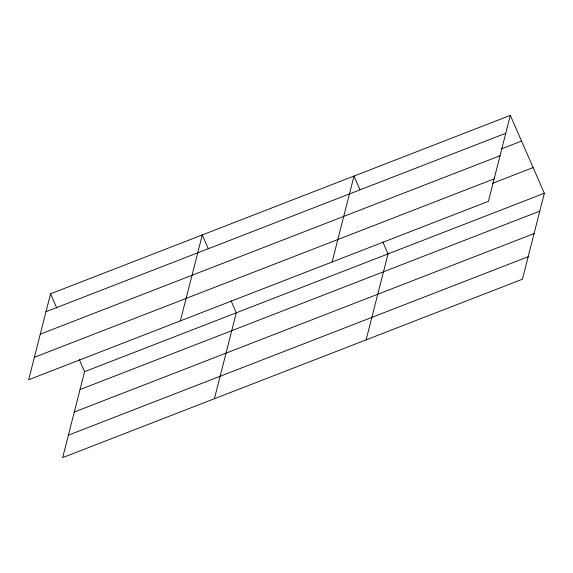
<?xml version="1.0" encoding="UTF-8"?>
<svg xmlns="http://www.w3.org/2000/svg" width="573" height="573" viewBox="0 0 573 573"><rect width="100%" height="100%" fill="white"/><g stroke="black" fill="none" stroke-linecap="round" stroke-linejoin="round"><path stroke-width="0.86" d="M50.553 293.813L28.65 379.756L488.418 201.324L510.328 115.388L50.553 293.813L56.87 308.267M79.318 359.629L84.582 371.676L62.672 457.612L522.447 279.187L544.35 193.244L510.328 115.388M180.373 320.873L202.283 234.93L208.243 248.582M214.395 398.729L236.305 312.794L231.041 300.746M332.096 261.99L354.007 176.054L359.966 189.699M366.126 339.853L388.028 253.911L382.764 241.87M45.998 311.705L505.766 133.28M501.597 148.822L521.552 141.08M40.275 334.159L500.043 155.734M34.373 357.301L494.148 178.869M492.379 183.367L533.119 167.552M84.582 371.676L544.35 193.244M80.019 389.568L539.787 211.136M74.297 412.023L534.065 233.591M68.395 435.158L528.17 256.733"/></g></svg>
